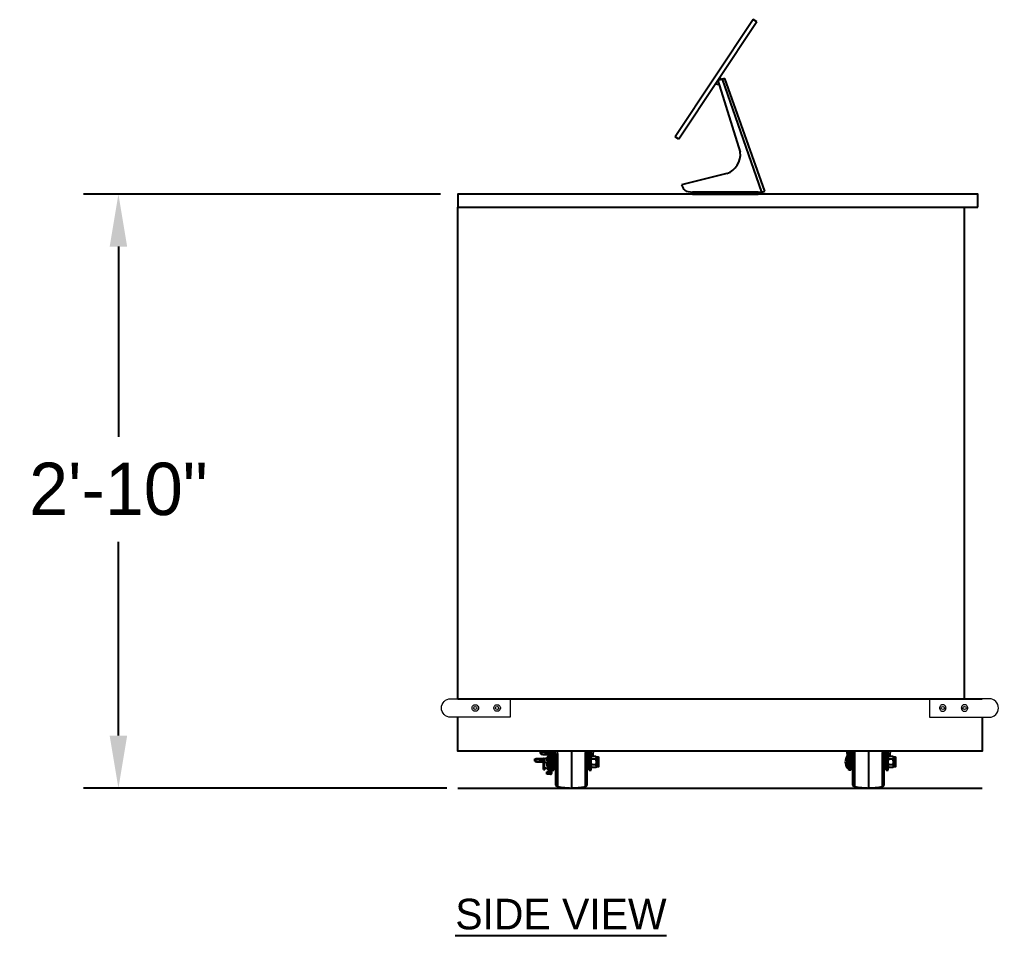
# Model space of a CAD drawing. Extents: x 347 to 909, y -25 to 263.
# Drawn here: x 500.1 to 556.1, y 37.6 to 90.1 of the extents above; entities that cross this region are included whole.
import ezdxf

# ---------------------------------------------------------------- set-up
doc = ezdxf.new("R2010")
doc.units = 0
doc.header["$LTSCALE"] = 12
doc.header["$MEASUREMENT"] = 0
doc.layers.get('0').update_dxf_attribs({"linetype": 'CONTINUOUS'})
doc.layers.get('DEFPOINTS').update_dxf_attribs({"linetype": 'CONTINUOUS'})
doc.styles.add('SANSSERIF', font='bgothm.ttf', dxfattribs={"height": 3})
doc.dimstyles.new('B340', dxfattribs={"dimscale": 16, "dimtxt": 0.18, "dimasz": 0.1875, "dimexe": 0.125, "dimexo": 0.0625, "dimgap": 0.09375, "dimtad": 0, "dimtih": 1, "dimtoh": 1, "dimdec": 4, "dimzin": 0, "dimdsep": 46, "dimlunit": 4, "dimtxsty": 'SANSSERIF', "dimcen": 0.09375, "dimadec": 0, "dimazin": 0, "dimtfac": 1, "dimtdec": 4, "dimtofl": 0, "dimtmove": 0, "dimatfit": 3, "dimfxl": 1, "dimfrac": 2, "dimtolj": 1, "dimtzin": 0, "dimarcsym": 0})

# ---------------------------------------------------------------- blocks, each defined once
blk = doc.blocks.new('*D1191')
at = {"color": 0, "linetype": 'ByBlock', "lineweight": -2, "transparency": 16777216}
for p, q in [((524.155, 80.079), (503.73, 80.079)), ((505.73, 77.079), (505.73, 66.198)), ((505.73, 49.079), (505.73, 60.175)), ((524.53, 46.079), (503.73, 46.079))]:
    blk.add_line(p, q, dxfattribs=at)
at = {"color": 0, "transparency": 16777216}
for points in [[(505.23, 77.079), (506.23, 77.079), (505.73, 80.079)], [(505.23, 49.079), (506.23, 49.079), (505.73, 46.079)]]:
    blk.add_solid(points, dxfattribs=at)
at = {"layer": 'DEFPOINTS', "color": 0, "transparency": 16777216}
for p in [(505.73, 80.079), (525.155, 80.079), (525.53, 46.079)]:
    blk.add_point(p, dxfattribs=at)
at = {"color": 0, "transparency": 16777216, "insert": (505.73, 63.187), "char_height": 3, "attachment_point": 5, "style": 'SANSSERIF'}
blk.add_mtext('\\A1;2\'-10"', dxfattribs=at)

msp = doc.modelspace()

# ---------------------------------------------------------------- linework, layer by layer
for p, q in [((542.05325, 90.07949), (537.59891, 83.36574)), ((542.26157, 89.94127), (537.80723, 83.22753)), ((542.26157, 89.94127), (542.05325, 90.07949)), ((540.30404, 86.6708), (540.0344, 86.5844)), ((540.0344, 86.5844), (541.3213, 82.48868)), ((540.43565, 86.71297), (540.30404, 86.6708)), ((542.5552, 80.20212), (540.30404, 86.6708)), ((542.72234, 80.2541), (540.43565, 86.71297)), ((537.80723, 83.22753), (537.59891, 83.36574)), ((540.55904, 81.25791), (537.94931, 80.60883)), ((537.94931, 80.60883), (538.05913, 80.41818)), ((538.21679, 80.25057), (538.5777, 80.20212)), ((542.34527, 80.20212), (542.5552, 80.20212)), ((542.5552, 80.20212), (542.72234, 80.2541)), ((542.59891, 80.07949), (537.59891, 80.07949)), ((529.88762, 48.16965), (529.90106, 48.17658)), ((529.90106, 48.17658), (529.92289, 48.18297)), ((529.92289, 48.18297), (529.95227, 48.18857)), ((529.95227, 48.18857), (529.98807, 48.19317)), ((529.98807, 48.19317), (529.98849, 48.1932)), ((530.43095, 48.17662), (530.40582, 48.1932)), ((530.44802, 48.15138), (530.43095, 48.17662)), ((530.45402, 48.12162), (530.45402, 48.1932)), ((530.53277, 48.09822), (530.53277, 48.1932)), ((530.76939, 48.18793), (530.76939, 48.1932)), ((530.76939, 48.09204), (530.76939, 48.18793)), ((531.65495, 48.1932), (531.65495, 48.12593)), ((532.54051, 48.1932), (532.54051, 48.17585)), ((532.89494, 48.1932), (532.89541, 48.16374)), ((547.41496, 48.1932), (547.4145, 48.16374)), ((547.76939, 48.18793), (547.76939, 48.1932)), ((548.65495, 48.1932), (548.65495, 48.12593)), ((549.54051, 48.1932), (549.54051, 48.17585)), ((549.89494, 48.1932), (549.89541, 48.16374)), ((529.88308, 48.16244), (529.88762, 48.16965)), ((529.88308, 48.08466), (529.88308, 48.16244)), ((529.88762, 48.09187), (529.88308, 48.08466)), ((529.88308, 48.08466), (529.88308, 48.04401)), ((529.88308, 48.04401), (529.88762, 48.0368)), ((529.90106, 48.0988), (529.88762, 48.09187)), ((529.88762, 48.0368), (529.90106, 48.02986)), ((529.92289, 48.10519), (529.90106, 48.0988)), ((529.90106, 48.02986), (529.92289, 48.02347)), ((529.95227, 48.11079), (529.92289, 48.10519)), ((529.98807, 48.11539), (529.95227, 48.11079)), ((530.02892, 48.11881), (529.98807, 48.11539)), ((530.07324, 48.12091), (530.02892, 48.11881)), ((530.11933, 48.12162), (530.07324, 48.12091)), ((530.11933, 48.12162), (530.45402, 48.12162)), ((530.37527, 48.0801), (530.37527, 48.1215)), ((530.45402, 48.1215), (530.37527, 48.1215)), ((530.45402, 48.0801), (530.37527, 48.0801)), ((530.45402, 48.12162), (530.44802, 48.15138)), ((530.45402, 48.12162), (530.45402, 48.1215)), ((530.45402, 48.0801), (530.45402, 48.1215)), ((530.53277, 48.08284), (530.53277, 48.09822)), ((530.53277, 48.06569), (530.53277, 48.08284)), ((531.65495, 48.12593), (531.65495, 48.02027)), ((532.54051, 48.17585), (532.54051, 48.08159)), ((531.65495, 46.1171), (531.65495, 46.09624)), ((531.65495, 46.09624), (531.65495, 46.08368)), ((531.65495, 46.08368), (531.65495, 46.07949)), ((548.65495, 46.1171), (548.65495, 46.09624)), ((548.65495, 46.09624), (548.65495, 46.08368)), ((548.65495, 46.08368), (548.65495, 46.07949))]:
    msp.add_line(p, q)
at = {"lineweight": 5}
for p, q in [((530.11933, 48.1932), (530.11933, 48.12162)), ((530.85157, 48.1932), (530.85157, 48.15468)), ((532.45833, 48.11875), (532.45833, 48.1932)), ((547.85157, 48.1932), (547.85157, 48.15468)), ((549.45833, 48.11875), (549.45833, 48.1932)), ((530.53277, 48.09822), (530.45402, 48.09822)), ((530.85157, 48.15468), (530.85157, 48.05387))]:
    msp.add_line(p, q, dxfattribs=at)
at = {"lineweight": -3}
for p, q in [((530.64105, 47.76534), (530.64105, 48.1932)), ((532.66886, 47.76534), (532.66886, 48.1932)), ((532.77714, 47.76534), (532.77714, 48.1932)), ((547.53277, 47.76534), (547.53277, 48.1932)), ((547.64105, 47.76534), (547.64105, 48.1932)), ((547.76939, 48.09204), (547.76939, 48.18793)), ((549.66886, 47.76534), (549.66886, 48.1932)), ((549.77714, 47.76534), (549.77714, 48.1932)), ((529.56619, 47.73838), (529.57073, 47.74559)), ((529.56619, 47.6606), (529.56619, 47.73838)), ((529.57073, 47.66781), (529.56619, 47.6606)), ((529.56619, 47.61995), (529.56619, 47.6606)), ((529.56619, 47.61995), (529.57073, 47.61274)), ((529.57073, 47.74559), (529.58417, 47.75252)), ((529.58417, 47.67474), (529.57073, 47.66781)), ((529.58417, 47.75252), (529.606, 47.75891)), ((529.606, 47.68113), (529.58417, 47.67474)), ((529.606, 47.75891), (529.63538, 47.76451)), ((529.63538, 47.68673), (529.606, 47.68113)), ((529.63538, 47.76451), (529.67118, 47.76911)), ((529.67118, 47.69133), (529.63538, 47.68673)), ((529.67118, 47.76911), (529.71203, 47.77252)), ((529.71203, 47.69474), (529.67118, 47.69133)), ((529.71203, 47.77252), (529.75635, 47.77463)), ((529.75635, 47.69685), (529.71203, 47.69474)), ((529.75635, 47.77463), (529.80244, 47.77534)), ((529.80244, 47.69756), (529.75635, 47.69685)), ((529.80244, 47.77534), (530.05838, 47.77534)), ((529.80244, 47.77534), (529.80244, 47.69756)), ((529.80244, 47.69756), (530.05838, 47.69756)), ((529.92289, 48.02347), (529.95227, 48.01787)), ((529.95227, 48.01787), (529.98807, 48.01328)), ((529.98807, 48.01328), (530.02892, 48.00986)), ((530.02892, 48.00986), (530.07324, 48.00776)), ((530.0853, 47.77065), (530.05838, 47.77534)), ((530.05838, 47.75715), (530.05838, 47.77534)), ((530.05838, 47.74304), (530.05838, 47.77534)), ((530.10898, 47.75715), (530.05838, 47.75715)), ((530.05838, 47.74985), (530.05838, 47.75715)), ((530.05838, 47.74304), (530.05838, 47.74985)), ((530.09037, 47.74304), (530.05838, 47.74304)), ((530.05838, 47.74301), (530.05838, 47.74304)), ((530.05838, 47.74298), (530.05838, 47.74301)), ((530.0584, 47.73544), (530.05838, 47.74298)), ((530.05838, 47.18981), (530.05838, 47.74298)), ((530.05857, 47.72809), (530.0584, 47.73544)), ((530.05901, 47.72417), (530.05857, 47.72809)), ((530.05982, 47.72399), (530.05901, 47.72417)), ((530.0689, 47.73286), (530.05982, 47.72399)), ((530.08612, 47.74143), (530.0689, 47.73286)), ((530.07324, 48.00776), (530.11933, 48.00705)), ((530.10898, 47.75715), (530.0853, 47.77065)), ((530.11113, 47.74951), (530.08612, 47.74143)), ((530.11158, 47.75491), (530.10898, 47.75715)), ((530.25616, 47.78881), (530.11113, 47.74951)), ((530.11113, 47.22061), (530.11113, 47.74951)), ((530.11549, 47.75069), (530.11158, 47.75491)), ((530.11933, 48.00705), (530.37527, 48.00705)), ((530.31227, 47.90715), (530.31227, 47.90307)), ((530.37527, 47.90587), (530.31227, 47.90587)), ((530.31227, 47.90307), (530.31227, 47.89093)), ((530.31227, 47.89093), (530.31227, 47.87103)), ((530.31227, 47.87103), (530.31227, 47.84386)), ((530.31227, 47.84386), (530.31227, 47.81008)), ((530.31227, 47.81008), (530.31227, 47.77054)), ((530.31227, 47.77054), (530.31227, 47.72619)), ((530.31227, 47.72619), (530.31227, 47.67815)), ((530.31227, 47.67815), (530.31227, 47.62758)), ((530.31227, 47.62758), (530.31227, 47.57574)), ((530.37527, 48.01856), (530.37527, 48.0801)), ((530.37527, 47.9568), (530.37527, 48.01856)), ((530.37527, 47.89588), (530.37527, 47.9568)), ((530.37527, 47.83686), (530.37527, 47.89588)), ((530.37527, 47.78073), (530.37527, 47.83686)), ((530.37527, 47.72846), (530.37527, 47.78073)), ((530.37527, 47.68094), (530.37527, 47.72846)), ((530.37527, 47.63899), (530.37527, 47.68094)), ((530.37527, 47.60331), (530.37527, 47.63899)), ((530.45402, 48.0801), (530.45402, 48.01856)), ((530.45402, 48.01856), (530.45402, 47.9568)), ((530.53277, 47.9782), (530.45402, 47.9782)), ((530.45402, 47.9568), (530.45402, 47.89588)), ((530.45402, 47.89588), (530.45402, 47.83686)), ((530.45402, 47.83686), (530.45402, 47.78073)), ((530.45402, 47.78073), (530.45402, 47.72846)), ((530.45402, 47.72846), (530.45402, 47.68094)), ((530.45402, 47.68094), (530.45402, 47.63899)), ((530.45402, 47.63899), (530.45402, 47.60331)), ((530.53277, 47.76534), (530.53277, 48.09824)), ((530.64105, 47.76534), (530.53277, 47.76534)), ((530.53277, 47.69512), (530.53277, 47.76534)), ((530.53277, 47.62486), (530.53277, 47.69512)), ((530.53277, 47.55558), (530.53277, 47.62486)), ((530.64105, 47.6941), (530.64105, 47.76534)), ((530.76941, 47.75548), (530.64105, 47.75548)), ((530.64105, 47.62284), (530.64105, 47.6941)), ((530.64105, 47.55262), (530.64105, 47.62284)), ((530.76939, 47.99282), (530.76939, 48.09204)), ((530.76939, 47.89092), (530.76939, 47.99282)), ((530.76939, 47.78699), (530.76939, 47.89092)), ((530.76939, 47.68171), (530.76939, 47.78699)), ((530.76939, 47.57574), (530.76939, 47.68171)), ((530.85157, 48.05387), (530.85157, 47.95026)), ((530.85157, 47.95026), (530.85157, 47.84446)), ((530.85157, 47.84446), (530.85157, 47.73708)), ((530.85157, 47.73708), (530.85157, 47.62875)), ((530.85157, 47.62875), (530.85157, 47.52012)), ((531.65495, 48.02027), (531.65495, 47.91211)), ((531.65495, 47.91211), (531.65495, 47.80208)), ((531.65495, 47.80208), (531.65495, 47.69077)), ((531.65495, 47.69077), (531.65495, 47.57882)), ((532.45833, 48.01422), (532.45833, 48.11875)), ((532.45833, 47.90698), (532.45833, 48.01422)), ((532.45833, 47.79771), (532.45833, 47.90698)), ((532.45833, 47.68707), (532.45833, 47.79771)), ((532.45833, 47.57574), (532.45833, 47.68707)), ((532.66885, 47.75548), (532.54049, 47.75548)), ((532.54051, 48.08159), (532.54051, 47.98422)), ((532.54051, 47.98422), (532.54051, 47.88432)), ((532.54051, 47.88432), (532.54051, 47.78252)), ((532.54051, 47.78252), (532.54051, 47.67945)), ((532.54051, 47.67945), (532.54051, 47.57574)), ((532.65915, 47.68803), (532.61911, 47.68803)), ((532.61911, 47.68803), (532.62191, 47.64353)), ((532.62276, 47.68408), (532.61911, 47.68803)), ((532.62191, 47.64353), (532.62345, 47.61457)), ((532.62742, 47.67905), (532.62276, 47.68408)), ((532.65085, 47.67905), (532.62742, 47.67905)), ((532.62742, 47.67905), (532.62802, 47.67084)), ((532.62802, 47.67084), (532.62966, 47.64673)), ((532.62966, 47.64673), (532.63124, 47.62062)), ((532.63124, 47.62062), (532.63277, 47.5932)), ((532.6545, 47.683), (532.65085, 47.67905)), ((532.65227, 47.65759), (532.65085, 47.67905)), ((532.65372, 47.63414), (532.65227, 47.65759)), ((532.65536, 47.60729), (532.65372, 47.63414)), ((532.65915, 47.68803), (532.6545, 47.683)), ((532.66131, 47.65165), (532.65915, 47.68803)), ((532.66293, 47.62318), (532.66131, 47.65165)), ((532.66458, 47.59337), (532.66293, 47.62318)), ((532.77714, 47.76534), (532.66886, 47.76534)), ((532.66886, 47.6941), (532.66886, 47.76534)), ((532.66886, 47.62284), (532.66886, 47.6941)), ((532.66886, 47.55262), (532.66886, 47.62284)), ((532.80744, 47.894), (532.77714, 47.84152)), ((532.77714, 47.6941), (532.77714, 47.76534)), ((532.77714, 47.62284), (532.77714, 47.6941)), ((532.77714, 47.55262), (532.77714, 47.62284)), ((532.78296, 47.82009), (532.79028, 47.8571)), ((532.78393, 47.79826), (532.78296, 47.82009)), ((532.78873, 47.77655), (532.78393, 47.79826)), ((532.78459, 47.6169), (532.79305, 47.67614)), ((532.78463, 47.53403), (532.78459, 47.6169)), ((532.80744, 47.73487), (532.78873, 47.77655)), ((532.79028, 47.8571), (532.80744, 47.894)), ((532.79305, 47.67614), (532.80744, 47.73487)), ((533.06184, 47.894), (532.80744, 47.894)), ((533.06184, 47.73487), (532.80744, 47.73487)), ((532.89541, 48.16374), (532.86623, 47.89404)), ((533.09214, 47.84152), (533.06184, 47.894)), ((533.079, 47.8571), (533.06184, 47.894)), ((533.06184, 47.73487), (533.08055, 47.77655)), ((533.07623, 47.67614), (533.06184, 47.73487)), ((533.08469, 47.6169), (533.07623, 47.67614)), ((533.08632, 47.82009), (533.079, 47.8571)), ((533.08055, 47.77655), (533.08535, 47.79826)), ((533.08465, 47.53403), (533.08469, 47.6169)), ((533.08535, 47.79826), (533.08632, 47.82009)), ((533.19058, 47.84152), (533.09214, 47.84152)), ((533.09214, 47.83748), (533.09214, 47.84152)), ((533.09214, 47.82549), (533.09214, 47.83748)), ((533.09214, 47.80591), (533.09214, 47.82549)), ((533.09214, 47.77934), (533.09214, 47.80591)), ((533.09214, 47.74658), (533.09214, 47.77934)), ((533.09214, 47.70863), (533.09214, 47.74658)), ((533.09214, 47.66664), (533.09214, 47.70863)), ((533.09214, 47.62189), (533.09214, 47.66664)), ((533.09214, 47.57574), (533.09214, 47.62189)), ((533.19058, 47.83748), (533.19058, 47.84152)), ((533.19058, 47.82549), (533.19058, 47.83748)), ((533.19058, 47.80591), (533.19058, 47.82549)), ((533.19058, 47.77934), (533.19058, 47.80591)), ((533.19058, 47.74658), (533.19058, 47.77934)), ((533.19058, 47.70863), (533.19058, 47.74658)), ((533.19058, 47.66664), (533.19058, 47.70863)), ((533.19058, 47.62189), (533.19058, 47.66664)), ((533.19058, 47.57574), (533.19058, 47.62189)), ((533.22995, 47.79779), (533.22995, 47.80214)), ((533.22995, 47.78491), (533.22995, 47.79779)), ((533.22995, 47.76399), (533.22995, 47.78491)), ((533.22995, 47.73583), (533.22995, 47.76399)), ((533.22995, 47.70152), (533.22995, 47.73583)), ((533.22995, 47.66238), (533.22995, 47.70152)), ((533.22995, 47.61991), (533.22995, 47.66238)), ((533.22995, 47.57574), (533.22995, 47.61991)), ((547.4145, 48.16374), (547.44225, 47.90715)), ((547.48477, 47.90715), (547.42177, 47.90715)), ((547.42177, 47.90715), (547.42177, 47.90307)), ((547.42177, 47.90307), (547.42177, 47.89093)), ((547.42177, 47.89093), (547.42177, 47.87103)), ((547.42177, 47.87103), (547.42177, 47.84386)), ((547.42177, 47.84386), (547.42177, 47.81008)), ((547.42177, 47.81008), (547.42177, 47.77054)), ((547.42177, 47.77054), (547.42177, 47.72619)), ((547.42177, 47.72619), (547.42177, 47.67815)), ((547.42177, 47.67815), (547.42177, 47.62758)), ((547.42177, 47.62758), (547.42177, 47.57574)), ((547.48477, 47.83686), (547.48477, 47.90715)), ((547.48477, 47.78073), (547.48477, 47.83686)), ((547.48477, 47.72846), (547.48477, 47.78073)), ((547.48477, 47.68094), (547.48477, 47.72846)), ((547.53277, 47.70055), (547.48477, 47.70055)), ((547.48477, 47.63899), (547.48477, 47.68094)), ((547.48477, 47.60331), (547.48477, 47.63899)), ((547.64105, 47.76534), (547.53277, 47.76534)), ((547.53277, 47.20741), (547.53277, 47.76534)), ((547.64105, 47.20741), (547.64105, 47.76534)), ((547.76941, 47.75548), (547.64105, 47.75548)), ((547.76939, 47.99282), (547.76939, 48.09204)), ((547.76939, 47.89092), (547.76939, 47.99282)), ((547.76939, 47.78699), (547.76939, 47.89092)), ((547.76939, 47.68171), (547.76939, 47.78699)), ((547.76939, 47.57574), (547.76939, 47.68171)), ((547.85157, 48.15468), (547.85157, 48.05387)), ((547.85157, 48.05387), (547.85157, 47.95026)), ((547.85157, 47.95026), (547.85157, 47.84446)), ((547.85157, 47.84446), (547.85157, 47.73708)), ((547.85157, 47.73708), (547.85157, 47.62875)), ((547.85157, 47.62875), (547.85157, 47.52012)), ((548.65495, 48.12593), (548.65495, 48.02027)), ((548.65495, 48.02027), (548.65495, 47.91211)), ((548.65495, 47.91211), (548.65495, 47.80208)), ((548.65495, 47.80208), (548.65495, 47.69077)), ((548.65495, 47.69077), (548.65495, 47.57882)), ((549.45833, 48.01422), (549.45833, 48.11875)), ((549.45833, 47.90698), (549.45833, 48.01422)), ((549.45833, 47.79771), (549.45833, 47.90698)), ((549.45833, 47.68707), (549.45833, 47.79771)), ((549.45833, 47.57574), (549.45833, 47.68707)), ((549.66885, 47.75548), (549.54049, 47.75548)), ((549.54051, 48.17585), (549.54051, 48.08159)), ((549.54051, 48.08159), (549.54051, 47.98422)), ((549.54051, 47.98422), (549.54051, 47.88432)), ((549.54051, 47.88432), (549.54051, 47.78252)), ((549.54051, 47.78252), (549.54051, 47.67945)), ((549.54051, 47.67945), (549.54051, 47.57574)), ((549.65915, 47.68803), (549.61911, 47.68803)), ((549.61911, 47.68803), (549.62191, 47.64353)), ((549.62276, 47.68408), (549.61911, 47.68803)), ((549.62191, 47.64353), (549.62345, 47.61457)), ((549.62742, 47.67905), (549.62276, 47.68408)), ((549.65085, 47.67905), (549.62742, 47.67905)), ((549.62742, 47.67905), (549.62802, 47.67084)), ((549.62802, 47.67084), (549.62966, 47.64673)), ((549.62966, 47.64673), (549.63124, 47.62062)), ((549.63124, 47.62062), (549.63277, 47.5932)), ((549.6545, 47.683), (549.65085, 47.67905)), ((549.65227, 47.65759), (549.65085, 47.67905)), ((549.65372, 47.63414), (549.65227, 47.65759)), ((549.65536, 47.60729), (549.65372, 47.63414)), ((549.65915, 47.68803), (549.6545, 47.683)), ((549.66131, 47.65165), (549.65915, 47.68803)), ((549.66293, 47.62318), (549.66131, 47.65165)), ((549.66458, 47.59337), (549.66293, 47.62318)), ((549.77714, 47.76534), (549.66886, 47.76534)), ((549.66886, 47.6941), (549.66886, 47.76534)), ((549.66886, 47.62284), (549.66886, 47.6941)), ((549.66886, 47.55262), (549.66886, 47.62284)), ((549.80744, 47.894), (549.77714, 47.84152)), ((549.77714, 47.6941), (549.77714, 47.76534)), ((549.77714, 47.62284), (549.77714, 47.6941)), ((549.77714, 47.55262), (549.77714, 47.62284)), ((549.78296, 47.82009), (549.79028, 47.8571)), ((549.78393, 47.79826), (549.78296, 47.82009)), ((549.78873, 47.77655), (549.78393, 47.79826)), ((549.78459, 47.6169), (549.79305, 47.67614)), ((549.78463, 47.53403), (549.78459, 47.6169)), ((549.80744, 47.73487), (549.78873, 47.77655)), ((549.79028, 47.8571), (549.80744, 47.894)), ((549.79305, 47.67614), (549.80744, 47.73487)), ((550.06184, 47.894), (549.80744, 47.894)), ((550.06184, 47.73487), (549.80744, 47.73487)), ((549.89541, 48.16374), (549.86623, 47.89404)), ((550.09214, 47.84152), (550.06184, 47.894)), ((550.079, 47.8571), (550.06184, 47.894)), ((550.06184, 47.73487), (550.08055, 47.77655)), ((550.07623, 47.67614), (550.06184, 47.73487)), ((550.08469, 47.6169), (550.07623, 47.67614)), ((550.08632, 47.82009), (550.079, 47.8571)), ((550.08055, 47.77655), (550.08535, 47.79826)), ((550.08465, 47.53403), (550.08469, 47.6169)), ((550.08535, 47.79826), (550.08632, 47.82009)), ((550.19058, 47.84152), (550.09214, 47.84152)), ((550.09214, 47.83748), (550.09214, 47.84152)), ((550.09214, 47.82549), (550.09214, 47.83748)), ((550.09214, 47.80591), (550.09214, 47.82549)), ((550.09214, 47.77934), (550.09214, 47.80591)), ((550.09214, 47.74658), (550.09214, 47.77934)), ((550.09214, 47.70863), (550.09214, 47.74658)), ((550.09214, 47.66664), (550.09214, 47.70863)), ((550.09214, 47.62189), (550.09214, 47.66664)), ((550.09214, 47.57574), (550.09214, 47.62189)), ((550.19058, 47.83748), (550.19058, 47.84152)), ((550.19058, 47.82549), (550.19058, 47.83748)), ((550.19058, 47.80591), (550.19058, 47.82549)), ((550.19058, 47.77934), (550.19058, 47.80591)), ((550.19058, 47.74658), (550.19058, 47.77934)), ((550.19058, 47.70863), (550.19058, 47.74658)), ((550.19058, 47.66664), (550.19058, 47.70863)), ((550.19058, 47.62189), (550.19058, 47.66664)), ((550.19058, 47.57574), (550.19058, 47.62189)), ((550.22995, 47.79779), (550.22995, 47.80214)), ((550.22995, 47.78491), (550.22995, 47.79779)), ((550.22995, 47.76399), (550.22995, 47.78491)), ((550.22995, 47.73583), (550.22995, 47.76399)), ((550.22995, 47.70152), (550.22995, 47.73583)), ((550.22995, 47.66238), (550.22995, 47.70152)), ((550.22995, 47.61991), (550.22995, 47.66238)), ((550.22995, 47.57574), (550.22995, 47.61991)), ((529.57073, 47.61274), (529.58417, 47.6058)), ((529.58417, 47.6058), (529.606, 47.59941)), ((529.606, 47.59941), (529.63538, 47.59381)), ((529.63538, 47.59381), (529.67118, 47.58922)), ((529.67118, 47.58922), (529.71203, 47.5858)), ((529.71203, 47.5858), (529.75635, 47.5837)), ((529.75635, 47.5837), (529.80244, 47.58299)), ((529.80244, 47.58299), (530.05838, 47.58299)), ((530.05838, 47.18981), (530.06436, 47.2005)), ((530.05838, 47.1487), (530.05838, 47.18981)), ((530.13713, 47.1487), (530.05838, 47.1487)), ((530.05838, 47.14434), (530.05838, 47.1487)), ((530.05838, 47.14289), (530.05838, 47.14434)), ((530.05838, 47.14289), (530.13713, 47.14289)), ((530.06436, 47.2005), (530.08212, 47.21088)), ((530.08212, 47.21088), (530.11113, 47.22061)), ((530.11113, 47.22061), (530.15089, 47.23138)), ((530.14191, 47.19837), (530.13713, 47.18981)), ((530.13713, 47.18981), (530.13713, 47.1487)), ((530.13713, 47.1487), (530.13713, 47.14434)), ((530.13713, 47.14434), (530.13713, 47.14289)), ((530.15612, 47.20666), (530.14191, 47.19837)), ((530.15089, 47.23138), (530.17701, 47.23414)), ((530.17933, 47.21445), (530.15612, 47.20666)), ((530.17701, 47.23414), (530.20352, 47.22775)), ((530.21096, 47.22302), (530.17933, 47.21445)), ((530.20352, 47.22775), (530.22921, 47.21141)), ((530.22921, 47.21141), (530.31033, 47.14155)), ((530.31033, 47.14155), (530.33306, 47.12613)), ((530.31227, 47.57574), (530.31227, 47.52389)), ((530.31227, 47.52389), (530.31227, 47.47332)), ((530.31227, 47.47332), (530.31227, 47.42528)), ((530.31227, 47.42528), (530.31227, 47.38094)), ((530.31227, 47.38094), (530.31227, 47.34139)), ((530.31227, 47.34139), (530.31227, 47.30762)), ((530.31227, 47.30762), (530.31227, 47.28045)), ((530.31227, 47.28045), (530.31227, 47.26054)), ((530.31227, 47.26054), (530.31227, 47.2484)), ((530.31227, 47.2484), (530.31227, 47.24432)), ((530.31227, 47.24437), (530.37527, 47.24437)), ((530.33306, 47.12613), (530.33306, 47.24438)), ((530.33306, 47.12613), (530.35462, 47.10961)), ((530.35462, 47.10961), (530.36888, 47.09268)), ((530.36888, 47.09268), (530.37527, 47.07156)), ((530.37527, 47.57454), (530.37527, 47.60331)), ((530.37527, 47.55314), (530.37527, 47.57454)), ((530.37527, 47.5395), (530.37527, 47.55314)), ((530.37527, 47.50258), (530.37527, 47.5395)), ((530.45402, 47.5395), (530.37527, 47.5395)), ((530.37527, 47.5018), (530.37527, 47.50258)), ((530.37527, 47.50258), (530.45402, 47.50258)), ((530.37527, 47.4887), (530.37527, 47.5018)), ((530.45402, 47.5018), (530.37527, 47.5018)), ((530.37527, 47.46674), (530.37527, 47.4887)), ((530.37527, 47.43657), (530.37527, 47.46674)), ((530.37527, 47.39908), (530.37527, 47.43657)), ((530.45402, 47.39908), (530.37527, 47.39908)), ((530.37527, 47.10014), (530.37527, 47.39907)), ((530.37527, 47.09961), (530.37527, 47.10014)), ((530.37527, 47.10014), (530.45402, 47.10014)), ((530.37527, 47.05478), (530.37527, 47.09961)), ((530.45402, 47.09961), (530.37527, 47.09961)), ((530.45402, 47.60331), (530.45402, 47.57454)), ((530.45402, 47.57454), (530.45402, 47.55314)), ((530.45402, 47.55314), (530.45402, 47.5395)), ((530.45402, 47.50258), (530.45402, 47.5395)), ((530.45402, 47.5018), (530.45402, 47.50258)), ((530.45402, 47.5018), (530.45402, 47.4887)), ((530.45402, 47.4887), (530.45402, 47.46674)), ((530.45402, 47.46674), (530.45402, 47.43657)), ((530.45402, 47.43657), (530.45402, 47.39908)), ((530.45402, 47.10014), (530.45402, 47.39907)), ((530.45402, 47.09961), (530.45402, 47.10014)), ((530.45402, 46.94253), (530.45402, 47.09963)), ((530.45402, 47.09961), (530.45402, 47.05006)), ((530.53277, 47.48825), (530.53277, 47.55558)), ((530.53277, 47.42383), (530.53277, 47.48825)), ((530.53277, 47.36324), (530.53277, 47.42383)), ((530.53277, 47.30733), (530.53277, 47.36324)), ((530.53277, 47.25691), (530.53277, 47.30733)), ((530.53277, 46.94253), (530.53277, 47.25692)), ((530.53277, 47.10269), (530.64105, 47.10269)), ((530.64105, 47.48444), (530.64105, 47.55262)), ((530.64105, 47.41932), (530.64105, 47.48444)), ((530.64105, 47.3582), (530.64105, 47.41932)), ((530.64105, 47.30198), (530.64105, 47.3582)), ((530.64105, 47.25147), (530.64105, 47.30198)), ((530.64105, 47.20741), (530.64105, 47.25147)), ((530.64105, 47.17046), (530.64105, 47.20741)), ((530.64105, 47.14114), (530.64105, 47.17046)), ((530.64105, 47.11988), (530.64105, 47.14114)), ((530.64105, 47.107), (530.64105, 47.11988)), ((530.64105, 47.10269), (530.64105, 47.107)), ((530.64107, 47.39599), (530.7694, 47.39599)), ((530.76939, 47.47202), (530.76939, 47.57574)), ((530.76939, 47.36895), (530.76939, 47.47202)), ((530.76939, 47.26715), (530.76939, 47.36895)), ((530.76939, 47.16726), (530.76939, 47.26715)), ((530.76939, 47.06988), (530.76939, 47.16726)), ((530.76939, 46.97562), (530.76939, 47.06988)), ((530.85157, 47.52012), (530.85157, 47.41181)), ((530.85157, 47.41181), (530.85157, 47.30446)), ((530.85157, 47.30446), (530.85157, 47.1987)), ((530.85157, 47.1987), (530.85157, 47.09515)), ((530.85157, 47.09515), (530.85157, 46.99442)), ((531.65495, 47.57882), (531.65495, 47.46685)), ((531.65495, 47.46685), (531.65495, 47.35549)), ((531.65495, 47.35549), (531.65495, 47.24536)), ((531.65495, 47.24536), (531.65495, 47.13709)), ((531.65495, 47.13709), (531.65495, 47.03128)), ((532.45833, 47.46441), (532.45833, 47.57574)), ((532.45833, 47.35376), (532.45833, 47.46441)), ((532.45833, 47.24449), (532.45833, 47.35376)), ((532.45833, 47.13726), (532.45833, 47.24449)), ((532.45833, 47.03273), (532.45833, 47.13726)), ((532.54049, 47.39599), (532.64022, 47.39599)), ((532.54051, 47.57574), (532.54051, 47.47202)), ((532.54051, 47.47202), (532.54051, 47.36895)), ((532.54051, 47.36895), (532.54051, 47.26715)), ((532.54051, 47.26715), (532.54051, 47.16726)), ((532.54051, 47.16726), (532.54051, 47.06988)), ((532.54051, 47.06988), (532.54051, 46.97562)), ((532.62345, 47.61457), (532.62498, 47.58451)), ((532.62498, 47.58451), (532.6266, 47.55421)), ((532.6266, 47.55421), (532.62826, 47.52453)), ((532.62826, 47.52453), (532.62986, 47.4963)), ((532.62986, 47.4963), (532.63138, 47.47031)), ((532.63138, 47.47031), (532.63292, 47.44735)), ((532.63277, 47.5932), (532.63435, 47.5653)), ((532.63292, 47.44735), (532.63454, 47.42802)), ((532.63435, 47.5653), (532.636, 47.53771)), ((532.63454, 47.42802), (532.63619, 47.41293)), ((532.636, 47.53771), (532.63764, 47.51119)), ((532.63619, 47.41293), (532.63776, 47.40243)), ((532.63764, 47.51119), (532.63918, 47.48651)), ((532.63776, 47.40243), (532.64022, 47.39662)), ((532.63918, 47.48651), (532.6407, 47.46436)), ((532.6407, 47.46436), (532.6423, 47.4454)), ((532.64087, 47.39644), (532.64109, 47.39704)), ((532.64097, 47.39654), (532.64538, 47.40415)), ((532.6423, 47.4454), (532.64395, 47.43013)), ((532.64395, 47.43013), (532.64554, 47.41904)), ((532.64538, 47.40415), (532.64981, 47.41179)), ((532.64554, 47.41904), (532.64853, 47.41053)), ((532.64855, 47.41036), (532.66886, 47.41036)), ((532.65699, 47.57956), (532.65536, 47.60729)), ((532.65853, 47.5517), (532.65699, 47.57956)), ((532.66005, 47.52452), (532.65853, 47.5517)), ((532.66166, 47.49882), (532.66005, 47.52452)), ((532.66331, 47.4753), (532.66166, 47.49882)), ((532.66492, 47.45465), (532.66331, 47.4753)), ((532.66616, 47.56305), (532.66458, 47.59337)), ((532.66647, 47.43742), (532.66492, 47.45465)), ((532.66768, 47.53309), (532.66616, 47.56305)), ((532.66802, 47.42416), (532.66647, 47.43742)), ((532.66887, 47.51108), (532.66768, 47.53309)), ((532.66885, 47.41956), (532.66802, 47.42416)), ((532.66886, 47.48444), (532.66886, 47.55262)), ((532.66886, 47.41932), (532.66886, 47.48444)), ((532.66886, 47.3582), (532.66886, 47.41932)), ((532.66886, 47.30198), (532.66886, 47.3582)), ((532.66886, 47.25147), (532.66886, 47.30198)), ((532.66886, 47.20741), (532.66886, 47.25147)), ((532.66886, 47.17046), (532.66886, 47.20741)), ((532.66886, 47.14114), (532.66886, 47.17046)), ((532.66886, 47.11988), (532.66886, 47.14114)), ((532.66886, 47.107), (532.66886, 47.11988)), ((532.66886, 47.10269), (532.66886, 47.107)), ((532.66886, 47.10269), (532.77714, 47.10269)), ((532.77714, 47.48444), (532.77714, 47.55262)), ((532.77714, 47.41932), (532.77714, 47.48444)), ((532.77714, 47.3582), (532.77714, 47.41932)), ((532.77714, 47.30198), (532.77714, 47.3582)), ((532.77714, 47.30996), (532.80744, 47.25747)), ((532.77714, 47.25147), (532.77714, 47.30198)), ((532.77714, 47.20741), (532.77714, 47.25147)), ((532.77714, 47.17046), (532.77714, 47.20741)), ((532.77714, 47.14114), (532.77714, 47.17046)), ((532.77714, 47.11988), (532.77714, 47.14114)), ((532.77714, 47.107), (532.77714, 47.11988)), ((532.77714, 47.10269), (532.77714, 47.107)), ((532.78296, 47.3427), (532.79028, 47.37971)), ((532.78393, 47.32086), (532.78296, 47.3427)), ((532.78873, 47.29915), (532.78393, 47.32086)), ((532.79761, 47.45417), (532.78463, 47.53403)), ((532.80744, 47.25747), (532.78873, 47.29915)), ((532.79028, 47.37971), (532.80744, 47.4166)), ((532.80744, 47.4166), (532.79761, 47.45417)), ((533.06184, 47.4166), (532.80744, 47.4166)), ((533.06184, 47.25747), (532.80744, 47.25747)), ((533.06184, 47.4166), (533.07167, 47.45417)), ((533.079, 47.37971), (533.06184, 47.4166)), ((533.06184, 47.25747), (533.09214, 47.30996)), ((533.06184, 47.25747), (533.08055, 47.29915)), ((533.07167, 47.45417), (533.08465, 47.53403)), ((533.08632, 47.3427), (533.079, 47.37971)), ((533.08055, 47.29915), (533.08535, 47.32086)), ((533.08535, 47.32086), (533.08632, 47.3427)), ((533.09214, 47.52958), (533.09214, 47.57574)), ((533.09214, 47.48483), (533.09214, 47.52958)), ((533.09214, 47.44285), (533.09214, 47.48483)), ((533.09214, 47.4049), (533.09214, 47.44285)), ((533.09214, 47.37214), (533.09214, 47.4049)), ((533.09214, 47.34556), (533.09214, 47.37214)), ((533.09214, 47.32598), (533.09214, 47.34556)), ((533.09214, 47.31399), (533.09214, 47.32598)), ((533.09214, 47.30996), (533.09214, 47.31399)), ((533.09214, 47.30996), (533.19058, 47.30996)), ((533.19058, 47.52958), (533.19058, 47.57574)), ((533.19058, 47.48483), (533.19058, 47.52958)), ((533.19058, 47.44285), (533.19058, 47.48483)), ((533.19058, 47.4049), (533.19058, 47.44285)), ((533.19058, 47.37214), (533.19058, 47.4049)), ((533.19058, 47.34556), (533.19058, 47.37214)), ((533.19058, 47.32598), (533.19058, 47.34556)), ((533.19058, 47.31399), (533.19058, 47.32598)), ((533.19058, 47.30996), (533.19058, 47.31399)), ((533.22995, 47.53157), (533.22995, 47.57574)), ((533.22995, 47.48909), (533.22995, 47.53157)), ((533.22995, 47.44995), (533.22995, 47.48909)), ((533.22995, 47.41564), (533.22995, 47.44995)), ((533.22995, 47.38749), (533.22995, 47.41564)), ((533.22995, 47.36656), (533.22995, 47.38749)), ((533.22995, 47.35368), (533.22995, 47.36656)), ((533.22995, 47.34933), (533.22995, 47.35368)), ((547.42177, 47.57574), (547.42177, 47.52389)), ((547.42177, 47.52389), (547.42177, 47.47332)), ((547.42177, 47.47332), (547.42177, 47.42528)), ((547.42177, 47.42528), (547.42177, 47.38094)), ((547.42177, 47.38094), (547.42177, 47.34139)), ((547.42177, 47.34139), (547.42177, 47.30762)), ((547.42177, 47.30762), (547.42177, 47.28045)), ((547.42177, 47.28045), (547.42177, 47.26054)), ((547.42177, 47.26054), (547.42177, 47.2484)), ((547.42177, 47.2484), (547.42177, 47.24432)), ((547.42177, 47.24437), (547.48477, 47.24437)), ((547.48477, 47.57454), (547.48477, 47.60331)), ((547.48477, 47.55314), (547.48477, 47.57454)), ((547.48477, 47.5395), (547.48477, 47.55314)), ((547.48477, 47.50258), (547.48477, 47.5395)), ((547.53277, 47.5395), (547.48477, 47.5395)), ((547.48477, 47.5018), (547.48477, 47.50258)), ((547.48477, 47.50258), (547.53277, 47.50258)), ((547.48477, 47.4887), (547.48477, 47.5018)), ((547.53277, 47.5018), (547.48477, 47.5018)), ((547.48477, 47.46674), (547.48477, 47.4887)), ((547.48477, 47.43657), (547.48477, 47.46674)), ((547.48477, 47.24437), (547.48477, 47.43657)), ((547.53277, 47.39908), (547.48477, 47.39908)), ((547.53277, 47.17046), (547.53277, 47.20741)), ((547.53277, 47.14114), (547.53277, 47.17046)), ((547.53277, 47.11988), (547.53277, 47.14114)), ((547.53277, 47.107), (547.53277, 47.11988)), ((547.53277, 47.10269), (547.53277, 47.107)), ((547.64105, 47.10269), (547.53277, 47.10269)), ((547.64105, 47.17046), (547.64105, 47.20741)), ((547.64105, 47.14114), (547.64105, 47.17046)), ((547.64105, 47.11988), (547.64105, 47.14114)), ((547.64105, 47.107), (547.64105, 47.11988)), ((547.64105, 47.10269), (547.64105, 47.107)), ((547.64107, 47.39599), (547.7694, 47.39599)), ((547.76939, 47.47202), (547.76939, 47.57574)), ((547.76939, 47.36895), (547.76939, 47.47202)), ((547.76939, 47.26715), (547.76939, 47.36895)), ((547.76939, 47.16726), (547.76939, 47.26715)), ((547.76939, 47.06988), (547.76939, 47.16726)), ((547.76939, 46.97562), (547.76939, 47.06988)), ((547.85157, 47.52012), (547.85157, 47.41181)), ((547.85157, 47.41181), (547.85157, 47.30446)), ((547.85157, 47.30446), (547.85157, 47.1987)), ((547.85157, 47.1987), (547.85157, 47.09515)), ((547.85157, 47.09515), (547.85157, 46.99442)), ((548.65495, 47.57882), (548.65495, 47.46685)), ((548.65495, 47.46685), (548.65495, 47.35549)), ((548.65495, 47.35549), (548.65495, 47.24536)), ((548.65495, 47.24536), (548.65495, 47.13709)), ((548.65495, 47.13709), (548.65495, 47.03128)), ((549.45833, 47.46441), (549.45833, 47.57574)), ((549.45833, 47.35376), (549.45833, 47.46441)), ((549.45833, 47.24449), (549.45833, 47.35376)), ((549.45833, 47.13726), (549.45833, 47.24449)), ((549.45833, 47.03273), (549.45833, 47.13726)), ((549.54049, 47.39599), (549.64022, 47.39599)), ((549.54051, 47.57574), (549.54051, 47.47202)), ((549.54051, 47.47202), (549.54051, 47.36895)), ((549.54051, 47.36895), (549.54051, 47.26715)), ((549.54051, 47.26715), (549.54051, 47.16726)), ((549.54051, 47.16726), (549.54051, 47.06988)), ((549.54051, 47.06988), (549.54051, 46.97562)), ((549.62345, 47.61457), (549.62498, 47.58451)), ((549.62498, 47.58451), (549.6266, 47.55421)), ((549.6266, 47.55421), (549.62826, 47.52453)), ((549.62826, 47.52453), (549.62986, 47.4963)), ((549.62986, 47.4963), (549.63138, 47.47031)), ((549.63138, 47.47031), (549.63292, 47.44735)), ((549.63277, 47.5932), (549.63435, 47.5653)), ((549.63292, 47.44735), (549.63454, 47.42802)), ((549.63435, 47.5653), (549.636, 47.53771)), ((549.63454, 47.42802), (549.63619, 47.41293)), ((549.636, 47.53771), (549.63764, 47.51119)), ((549.63619, 47.41293), (549.63776, 47.40243)), ((549.63764, 47.51119), (549.63918, 47.48651)), ((549.63776, 47.40243), (549.64022, 47.39662)), ((549.63918, 47.48651), (549.6407, 47.46436)), ((549.6407, 47.46436), (549.6423, 47.4454)), ((549.64087, 47.39644), (549.64109, 47.39704)), ((549.64097, 47.39654), (549.64538, 47.40415)), ((549.6423, 47.4454), (549.64395, 47.43013)), ((549.64395, 47.43013), (549.64554, 47.41904)), ((549.64538, 47.40415), (549.64981, 47.41179)), ((549.64554, 47.41904), (549.64853, 47.41053)), ((549.64855, 47.41036), (549.66886, 47.41036)), ((549.65699, 47.57956), (549.65536, 47.60729)), ((549.65853, 47.5517), (549.65699, 47.57956)), ((549.66005, 47.52452), (549.65853, 47.5517)), ((549.66166, 47.49882), (549.66005, 47.52452)), ((549.66331, 47.4753), (549.66166, 47.49882)), ((549.66492, 47.45465), (549.66331, 47.4753)), ((549.66616, 47.56305), (549.66458, 47.59337)), ((549.66647, 47.43742), (549.66492, 47.45465)), ((549.66768, 47.53309), (549.66616, 47.56305)), ((549.66802, 47.42416), (549.66647, 47.43742)), ((549.66887, 47.51108), (549.66768, 47.53309)), ((549.66885, 47.41956), (549.66802, 47.42416)), ((549.66886, 47.48444), (549.66886, 47.55262)), ((549.66886, 47.41932), (549.66886, 47.48444)), ((549.66886, 47.3582), (549.66886, 47.41932)), ((549.66886, 47.30198), (549.66886, 47.3582)), ((549.66886, 47.25147), (549.66886, 47.30198)), ((549.66886, 47.20741), (549.66886, 47.25147)), ((549.66886, 47.17046), (549.66886, 47.20741)), ((549.66886, 47.14114), (549.66886, 47.17046)), ((549.66886, 47.11988), (549.66886, 47.14114)), ((549.66886, 47.107), (549.66886, 47.11988)), ((549.66886, 47.10269), (549.66886, 47.107)), ((549.66886, 47.10269), (549.77714, 47.10269)), ((549.77714, 47.48444), (549.77714, 47.55262)), ((549.77714, 47.41932), (549.77714, 47.48444)), ((549.77714, 47.3582), (549.77714, 47.41932)), ((549.77714, 47.30198), (549.77714, 47.3582)), ((549.77714, 47.30996), (549.80744, 47.25747)), ((549.77714, 47.25147), (549.77714, 47.30198)), ((549.77714, 47.20741), (549.77714, 47.25147)), ((549.77714, 47.17046), (549.77714, 47.20741)), ((549.77714, 47.14114), (549.77714, 47.17046)), ((549.77714, 47.11988), (549.77714, 47.14114)), ((549.77714, 47.107), (549.77714, 47.11988)), ((549.77714, 47.10269), (549.77714, 47.107)), ((549.78296, 47.3427), (549.79028, 47.37971)), ((549.78393, 47.32086), (549.78296, 47.3427)), ((549.78873, 47.29915), (549.78393, 47.32086)), ((549.79761, 47.45417), (549.78463, 47.53403)), ((549.80744, 47.25747), (549.78873, 47.29915)), ((549.79028, 47.37971), (549.80744, 47.4166)), ((549.80744, 47.4166), (549.79761, 47.45417)), ((550.06184, 47.4166), (549.80744, 47.4166)), ((550.06184, 47.25747), (549.80744, 47.25747)), ((550.06184, 47.4166), (550.07167, 47.45417)), ((550.079, 47.37971), (550.06184, 47.4166)), ((550.06184, 47.25747), (550.09214, 47.30996)), ((550.06184, 47.25747), (550.08055, 47.29915)), ((550.07167, 47.45417), (550.08465, 47.53403)), ((550.08632, 47.3427), (550.079, 47.37971)), ((550.08055, 47.29915), (550.08535, 47.32086)), ((550.08535, 47.32086), (550.08632, 47.3427)), ((550.09214, 47.52958), (550.09214, 47.57574)), ((550.09214, 47.48483), (550.09214, 47.52958)), ((550.09214, 47.44285), (550.09214, 47.48483)), ((550.09214, 47.4049), (550.09214, 47.44285)), ((550.09214, 47.37214), (550.09214, 47.4049)), ((550.09214, 47.34556), (550.09214, 47.37214)), ((550.09214, 47.32598), (550.09214, 47.34556)), ((550.09214, 47.31399), (550.09214, 47.32598)), ((550.09214, 47.30996), (550.09214, 47.31399)), ((550.09214, 47.30996), (550.19058, 47.30996)), ((550.19058, 47.52958), (550.19058, 47.57574)), ((550.19058, 47.48483), (550.19058, 47.52958)), ((550.19058, 47.44285), (550.19058, 47.48483)), ((550.19058, 47.4049), (550.19058, 47.44285)), ((550.19058, 47.37214), (550.19058, 47.4049)), ((550.19058, 47.34556), (550.19058, 47.37214)), ((550.19058, 47.32598), (550.19058, 47.34556)), ((550.19058, 47.31399), (550.19058, 47.32598)), ((550.19058, 47.30996), (550.19058, 47.31399)), ((550.22995, 47.53157), (550.22995, 47.57574)), ((550.22995, 47.48909), (550.22995, 47.53157)), ((550.22995, 47.44995), (550.22995, 47.48909)), ((550.22995, 47.41564), (550.22995, 47.44995)), ((550.22995, 47.38749), (550.22995, 47.41564)), ((550.22995, 47.36656), (550.22995, 47.38749)), ((550.22995, 47.35368), (550.22995, 47.36656)), ((550.22995, 47.34933), (550.22995, 47.35368)), ((530.26291, 47.0115), (530.25714, 47.00932)), ((530.25714, 46.94773), (530.25714, 47.00932)), ((530.25714, 46.94773), (530.26291, 46.94555)), ((530.25714, 46.86995), (530.25714, 46.94773)), ((530.26291, 46.86777), (530.25714, 46.86995)), ((530.27683, 47.0124), (530.26291, 47.0115)), ((530.26291, 46.94555), (530.27683, 46.94465)), ((530.27683, 46.86687), (530.26291, 46.86777)), ((530.27683, 47.0124), (530.37526, 47.0124)), ((530.45394, 46.94465), (530.27683, 46.94465)), ((530.27683, 46.94465), (530.27683, 46.86687)), ((530.45394, 46.86687), (530.27683, 46.86687)), ((530.37527, 47.01681), (530.37527, 47.05478)), ((530.37527, 46.98646), (530.37527, 47.01681)), ((530.37527, 46.96434), (530.37527, 46.98646)), ((530.37527, 46.95089), (530.37527, 46.96434)), ((530.37527, 46.94638), (530.37527, 46.95089)), ((530.37527, 46.94638), (530.45402, 46.94638)), ((530.45394, 46.94638), (530.45394, 46.94465)), ((530.45394, 46.94465), (530.45399, 46.94467)), ((530.45394, 46.86687), (530.47961, 46.87111)), ((530.45399, 46.94467), (530.45402, 46.94472)), ((530.45402, 47.05006), (530.45402, 47.00914)), ((530.45402, 47.00914), (530.45402, 46.97789)), ((530.45402, 46.97789), (530.45402, 46.95707)), ((530.45402, 46.93064), (530.45402, 46.94253)), ((530.53277, 46.94253), (530.45402, 46.94253)), ((530.45402, 46.92593), (530.45402, 46.93064)), ((530.45402, 46.92593), (530.53277, 46.92593)), ((530.47961, 46.87111), (530.50248, 46.88338)), ((530.50248, 46.88338), (530.52006, 46.90234)), ((530.52006, 46.90234), (530.53043, 46.92592)), ((530.53277, 46.93064), (530.53277, 46.94253)), ((530.53277, 46.92593), (530.53277, 46.93064)), ((530.76939, 46.88506), (530.76939, 46.97562)), ((530.76939, 46.79876), (530.76939, 46.88506)), ((530.76939, 46.71725), (530.76939, 46.79876)), ((530.76939, 46.64104), (530.76939, 46.71725)), ((530.76939, 46.57058), (530.76939, 46.64104)), ((530.76939, 46.50633), (530.76939, 46.57058)), ((530.76939, 46.44866), (530.76939, 46.50633)), ((530.85157, 46.99442), (530.85157, 46.8971)), ((530.85157, 46.8971), (530.85157, 46.80375)), ((530.85157, 46.80375), (530.85157, 46.71493)), ((530.85157, 46.71493), (530.85157, 46.63115)), ((530.85157, 46.63115), (530.85157, 46.55291)), ((530.85157, 46.55291), (530.85157, 46.48067)), ((531.65495, 47.03128), (531.65495, 46.92852)), ((531.65495, 46.92852), (531.65495, 46.82939)), ((531.65495, 46.82939), (531.65495, 46.73444)), ((531.65495, 46.73444), (531.65495, 46.64422)), ((531.65495, 46.64422), (531.65495, 46.55921)), ((531.65495, 46.55921), (531.65495, 46.47991)), ((532.45833, 46.93155), (532.45833, 47.03273)), ((532.45833, 46.83434), (532.45833, 46.93155)), ((532.45833, 46.7417), (532.45833, 46.83434)), ((532.45833, 46.6542), (532.45833, 46.7417)), ((532.45833, 46.57239), (532.45833, 46.6542)), ((532.45833, 46.49676), (532.45833, 46.57239)), ((532.45833, 46.42778), (532.45833, 46.49676)), ((532.54051, 46.97562), (532.54051, 46.88506)), ((532.54051, 46.88506), (532.54051, 46.79876)), ((532.54051, 46.79876), (532.54051, 46.71725)), ((532.54051, 46.71725), (532.54051, 46.64104)), ((532.54051, 46.64104), (532.54051, 46.57058)), ((532.54051, 46.57058), (532.54051, 46.50633)), ((532.54051, 46.50633), (532.54051, 46.44866)), ((547.76939, 46.88506), (547.76939, 46.97562)), ((547.76939, 46.79876), (547.76939, 46.88506)), ((547.76939, 46.71725), (547.76939, 46.79876)), ((547.76939, 46.64104), (547.76939, 46.71725)), ((547.76939, 46.57058), (547.76939, 46.64104)), ((547.76939, 46.50633), (547.76939, 46.57058)), ((547.76939, 46.44866), (547.76939, 46.50633)), ((547.85157, 46.99442), (547.85157, 46.8971)), ((547.85157, 46.8971), (547.85157, 46.80375)), ((547.85157, 46.80375), (547.85157, 46.71493)), ((547.85157, 46.71493), (547.85157, 46.63115)), ((547.85157, 46.63115), (547.85157, 46.55291)), ((547.85157, 46.55291), (547.85157, 46.48067)), ((548.65495, 47.03128), (548.65495, 46.92852)), ((548.65495, 46.92852), (548.65495, 46.82939)), ((548.65495, 46.82939), (548.65495, 46.73444)), ((548.65495, 46.73444), (548.65495, 46.64422)), ((548.65495, 46.64422), (548.65495, 46.55921)), ((548.65495, 46.55921), (548.65495, 46.47991)), ((549.45833, 46.93155), (549.45833, 47.03273)), ((549.45833, 46.83434), (549.45833, 46.93155)), ((549.45833, 46.7417), (549.45833, 46.83434)), ((549.45833, 46.6542), (549.45833, 46.7417)), ((549.45833, 46.57239), (549.45833, 46.6542)), ((549.45833, 46.49676), (549.45833, 46.57239)), ((549.45833, 46.42778), (549.45833, 46.49676)), ((549.54051, 46.97562), (549.54051, 46.88506)), ((549.54051, 46.88506), (549.54051, 46.79876)), ((549.54051, 46.79876), (549.54051, 46.71725)), ((549.54051, 46.71725), (549.54051, 46.64104)), ((549.54051, 46.64104), (549.54051, 46.57058)), ((549.54051, 46.57058), (549.54051, 46.50633)), ((549.54051, 46.50633), (549.54051, 46.44866)), ((530.76939, 46.39795), (530.76939, 46.44866)), ((530.76939, 46.35449), (530.76939, 46.39795)), ((530.76939, 46.31857), (530.76939, 46.35449)), ((530.76939, 46.2904), (530.76939, 46.31857)), ((530.76939, 46.27015), (530.76939, 46.2904)), ((530.76939, 46.25795), (530.76939, 46.27015)), ((530.76939, 46.25387), (530.76939, 46.25795)), ((530.85157, 46.48067), (530.85157, 46.41484)), ((530.85157, 46.41484), (530.85157, 46.35582)), ((530.85157, 46.35582), (530.85157, 46.30395)), ((530.85157, 46.30395), (530.85157, 46.25954)), ((530.85157, 46.25954), (530.85157, 46.22284)), ((530.85157, 46.22284), (530.85157, 46.19407)), ((530.85157, 46.19407), (530.85157, 46.1734)), ((530.85157, 46.1734), (530.85157, 46.16095)), ((530.85157, 46.16095), (530.85157, 46.15679)), ((531.65495, 46.47991), (531.65495, 46.40674)), ((531.65495, 46.40674), (531.65495, 46.34014)), ((531.65495, 46.34014), (531.65495, 46.28046)), ((531.65495, 46.28046), (531.65495, 46.22804)), ((531.65495, 46.22804), (531.65495, 46.18318)), ((531.65495, 46.18318), (531.65495, 46.14613)), ((531.65495, 46.14613), (531.65495, 46.1171)), ((532.45833, 46.36588), (532.45833, 46.42778)), ((532.45833, 46.31144), (532.45833, 46.36588)), ((532.45833, 46.2648), (532.45833, 46.31144)), ((532.45833, 46.22623), (532.45833, 46.2648)), ((532.45833, 46.19599), (532.45833, 46.22623)), ((532.45833, 46.17426), (532.45833, 46.19599)), ((532.45833, 46.16116), (532.45833, 46.17426)), ((532.45833, 46.15679), (532.45833, 46.16116)), ((532.54051, 46.44866), (532.54051, 46.39795)), ((532.54051, 46.39795), (532.54051, 46.35449)), ((532.54051, 46.35449), (532.54051, 46.31857)), ((532.54051, 46.31857), (532.54051, 46.2904)), ((532.54051, 46.2904), (532.54051, 46.27015)), ((532.54051, 46.27015), (532.54051, 46.25795)), ((532.54051, 46.25795), (532.54051, 46.25387)), ((547.76939, 46.39795), (547.76939, 46.44866)), ((547.76939, 46.35449), (547.76939, 46.39795)), ((547.76939, 46.31857), (547.76939, 46.35449)), ((547.76939, 46.2904), (547.76939, 46.31857)), ((547.76939, 46.27015), (547.76939, 46.2904)), ((547.76939, 46.25795), (547.76939, 46.27015)), ((547.76939, 46.25387), (547.76939, 46.25795)), ((547.85157, 46.48067), (547.85157, 46.41484)), ((547.85157, 46.41484), (547.85157, 46.35582)), ((547.85157, 46.35582), (547.85157, 46.30395)), ((547.85157, 46.30395), (547.85157, 46.25954)), ((547.85157, 46.25954), (547.85157, 46.22284)), ((547.85157, 46.22284), (547.85157, 46.19407)), ((547.85157, 46.19407), (547.85157, 46.1734)), ((547.85157, 46.1734), (547.85157, 46.16095)), ((547.85157, 46.16095), (547.85157, 46.15679)), ((548.65495, 46.47991), (548.65495, 46.40674)), ((548.65495, 46.40674), (548.65495, 46.34014)), ((548.65495, 46.34014), (548.65495, 46.28046)), ((548.65495, 46.28046), (548.65495, 46.22804)), ((548.65495, 46.22804), (548.65495, 46.18318)), ((548.65495, 46.18318), (548.65495, 46.14613)), ((548.65495, 46.14613), (548.65495, 46.1171)), ((549.45833, 46.36588), (549.45833, 46.42778)), ((549.45833, 46.31144), (549.45833, 46.36588)), ((549.45833, 46.2648), (549.45833, 46.31144)), ((549.45833, 46.22623), (549.45833, 46.2648)), ((549.45833, 46.19599), (549.45833, 46.22623)), ((549.45833, 46.17426), (549.45833, 46.19599)), ((549.45833, 46.16116), (549.45833, 46.17426)), ((549.45833, 46.15679), (549.45833, 46.16116)), ((549.54051, 46.44866), (549.54051, 46.39795)), ((549.54051, 46.39795), (549.54051, 46.35449)), ((549.54051, 46.35449), (549.54051, 46.31857)), ((549.54051, 46.31857), (549.54051, 46.2904)), ((549.54051, 46.2904), (549.54051, 46.27015)), ((549.54051, 46.27015), (549.54051, 46.25795)), ((549.54051, 46.25795), (549.54051, 46.25387))]:
    msp.add_line(p, q, dxfattribs=at)
for points in [[(542.34527, 80.20212), (538.5777, 80.20212), (538.5777, 80.07949), (542.34527, 80.07949)], [(554.90495, 79.32949), (554.90495, 80.07949), (525.15495, 80.07949), (525.15495, 79.32949)]]:
    msp.add_lwpolyline(points, close=True)
for points in [[(525.15495, 51.1932), (525.15495, 79.32949)], [(554.15495, 51.1932), (554.15495, 79.32949)], [(525.15495, 51.1932), (555.15495, 51.1932)], [(555.15495, 50.1307), (555.15495, 48.1932), (525.15495, 48.1932), (525.15495, 50.1307)], [(525.15495, 46.07949), (555.15495, 46.07949)]]:
    msp.add_lwpolyline(points)
at = {"linetype": 'Continuous', "lineweight": 0}
for points in [[(524.7487, 51.1932), (528.15495, 51.1932), (528.15495, 50.1307), (524.7487, 50.1307, -1)], [(555.5612, 51.1932), (552.15495, 51.1932), (552.15495, 50.1307), (555.5612, 50.1307, 1)]]:
    msp.add_lwpolyline(points, format="xyb", close=True, dxfattribs=at)
at = {"lineweight": -3}
for points in [[(547.48477, 47.872), (547.53277, 47.872)], [(547.48477, 47.33131), (547.53277, 47.33131)]]:
    msp.add_lwpolyline(points, dxfattribs=at)
at = {"linetype": 'Continuous', "lineweight": 0}
for centre in [(526.15495, 50.66195), (527.40495, 50.66195), (552.90495, 50.66195), (554.15495, 50.66195)]:
    msp.add_circle(centre, 0.09375, dxfattribs=at)
for centre, radius, start, end in [((540.0344, 86.5844), 0.19906, 236.437092, 287.443105), ((540.0344, 86.5844), 0.19906, 17.766595, 56.437092), ((540.11612, 82.38366), 1.20975, 291.476682, 4.980322), ((538.49239, 80.66775), 0.5, 209.94358, 236.550209)]:
    msp.add_arc(centre, radius, start, end)
at = {"lineweight": -3}
for centre, radius, start, end in [((530.87697, 47.56695), 0.65926, 148.933498, 179.236253), ((533.19058, 47.80214), 0.03938, 0, 90), ((547.98648, 47.56695), 0.65926, 148.933498, 179.236253), ((550.19058, 47.80214), 0.03938, 0, 90), ((530.87697, 47.58452), 0.65926, 180.763747, 211.066502), ((533.19058, 47.34933), 0.03938, 270, 0), ((547.98648, 47.58452), 0.65926, 180.763747, 211.066502), ((550.19058, 47.34933), 0.03938, 270, 0), ((530.86783, 46.25387), 0.09844, 180, 260.493024), ((531.80446, 51.84676), 5.76921, 260.493024, 268.51505), ((531.50545, 51.84676), 5.76921, 271.48495, 279.506976), ((532.44208, 46.25387), 0.09844, 279.506976, 0), ((547.86783, 46.25387), 0.09844, 180, 260.493024), ((548.80446, 51.84676), 5.76921, 260.493024, 268.51505), ((548.50545, 51.84676), 5.76921, 271.48495, 279.506976), ((549.44208, 46.25387), 0.09844, 279.506976, 0)]:
    msp.add_arc(centre, radius, start, end, dxfattribs=at)
at = {"linetype": 'Continuous', "lineweight": 0}
for points in [[(526.15495, 50.84945), (526.13118, 50.84945), (526.10598, 50.84466), (526.05985, 50.82547), (526.03891, 50.81108), (526.00584, 50.77801), (525.99144, 50.75706), (525.97224, 50.71092), (525.96745, 50.68571), (525.96745, 50.6382), (525.97224, 50.61299), (525.99144, 50.56685), (526.00584, 50.5459), (526.03891, 50.51283), (526.05985, 50.49844), (526.10598, 50.47925), (526.13118, 50.47445), (526.17873, 50.47445), (526.20393, 50.47925), (526.25005, 50.49844), (526.271, 50.51283), (526.30406, 50.5459), (526.31846, 50.56685), (526.33766, 50.61299), (526.34245, 50.6382), (526.34245, 50.68571), (526.33766, 50.71092), (526.31846, 50.75706), (526.30406, 50.77801), (526.271, 50.81108), (526.25005, 50.82547), (526.20393, 50.84466), (526.17873, 50.84945), (526.15495, 50.84945)], [(527.40495, 50.47445), (527.42873, 50.47445), (527.45393, 50.47925), (527.50005, 50.49844), (527.521, 50.51283), (527.55406, 50.5459), (527.56846, 50.56685), (527.58766, 50.61299), (527.59245, 50.6382), (527.59245, 50.68571), (527.58766, 50.71092), (527.56846, 50.75706), (527.55406, 50.77801), (527.521, 50.81108), (527.50005, 50.82547), (527.45393, 50.84466), (527.42873, 50.84945), (527.38118, 50.84945), (527.35598, 50.84466), (527.30985, 50.82547), (527.28891, 50.81108), (527.25584, 50.77801), (527.24144, 50.75706), (527.22224, 50.71092), (527.21745, 50.68571), (527.21745, 50.6382), (527.22224, 50.61299), (527.24144, 50.56685), (527.25584, 50.5459), (527.28891, 50.51283), (527.30985, 50.49844), (527.35598, 50.47925), (527.38118, 50.47445), (527.40495, 50.47445)], [(552.90495, 50.47445), (552.88118, 50.47445), (552.85598, 50.47925), (552.80985, 50.49844), (552.78891, 50.51283), (552.75584, 50.5459), (552.74144, 50.56685), (552.72224, 50.61299), (552.71745, 50.6382), (552.71745, 50.68571), (552.72224, 50.71092), (552.74144, 50.75706), (552.75584, 50.77801), (552.78891, 50.81108), (552.80985, 50.82547), (552.85598, 50.84466), (552.88118, 50.84945), (552.92873, 50.84945), (552.95393, 50.84466), (553.00005, 50.82547), (553.021, 50.81108), (553.05406, 50.77801), (553.06846, 50.75706), (553.08766, 50.71092), (553.09245, 50.68571), (553.09245, 50.6382), (553.08766, 50.61299), (553.06846, 50.56685), (553.05406, 50.5459), (553.021, 50.51283), (553.00005, 50.49844), (552.95393, 50.47925), (552.92873, 50.47445), (552.90495, 50.47445)], [(554.15495, 50.84945), (554.17873, 50.84945), (554.20393, 50.84466), (554.25005, 50.82547), (554.271, 50.81108), (554.30406, 50.77801), (554.31846, 50.75706), (554.33766, 50.71092), (554.34245, 50.68571), (554.34245, 50.6382), (554.33766, 50.61299), (554.31846, 50.56685), (554.30406, 50.5459), (554.271, 50.51283), (554.25005, 50.49844), (554.20393, 50.47925), (554.17873, 50.47445), (554.13118, 50.47445), (554.10598, 50.47925), (554.05985, 50.49844), (554.03891, 50.51283), (554.00584, 50.5459), (553.99144, 50.56685), (553.97224, 50.61299), (553.96745, 50.6382), (553.96745, 50.68571), (553.97224, 50.71092), (553.99144, 50.75706), (554.00584, 50.77801), (554.03891, 50.81108), (554.05985, 50.82547), (554.10598, 50.84466), (554.13118, 50.84945), (554.15495, 50.84945)]]:
    msp.add_open_spline(points, degree=3, knots=[0, 0, 0, 0, 0.07131959, 0.07131959, 0.14263919, 0.14263919, 0.21391663, 0.21391663, 0.28519408, 0.28519408, 0.35647152, 0.35647152, 0.42774897, 0.42774897, 0.49906856, 0.49906856, 0.57038816, 0.57038816, 0.64170775, 0.64170775, 0.71302735, 0.71302735, 0.78430479, 0.78430479, 0.85558224, 0.85558224, 0.92685968, 0.92685968, 0.99813713, 0.99813713, 1.06945672, 1.06945672, 1.14077631, 1.14077631, 1.14077631, 1.14077631], dxfattribs=at)

# ---------------------------------------------------------------- texts
at = {"color": 7, "lineweight": -3, "insert": (525.0082, 39.74121), "char_height": 1.75, "width": 52.0094768, "attachment_point": 1, "style": 'SANSSERIF'}
msp.add_mtext('{\\Fhand1|c0;\\LSIDE VIEW}', dxfattribs=at)

# ---------------------------------------------------------------- dimensions: what is measured, and where the dimension line sits
dim = msp.add_linear_dim(base=(505.7299, 80.07949), p1=(525.52995, 46.07949), p2=(525.15495, 80.07949), angle=90, dimstyle='B340', override={"dimarcsym": 1})
dim.commit()
dim.dimension.update_dxf_attribs({"geometry": '*D1191', "text_midpoint": (505.7299, 63.18652), "dimtype": 160})

doc.saveas('drawing.dxf')
